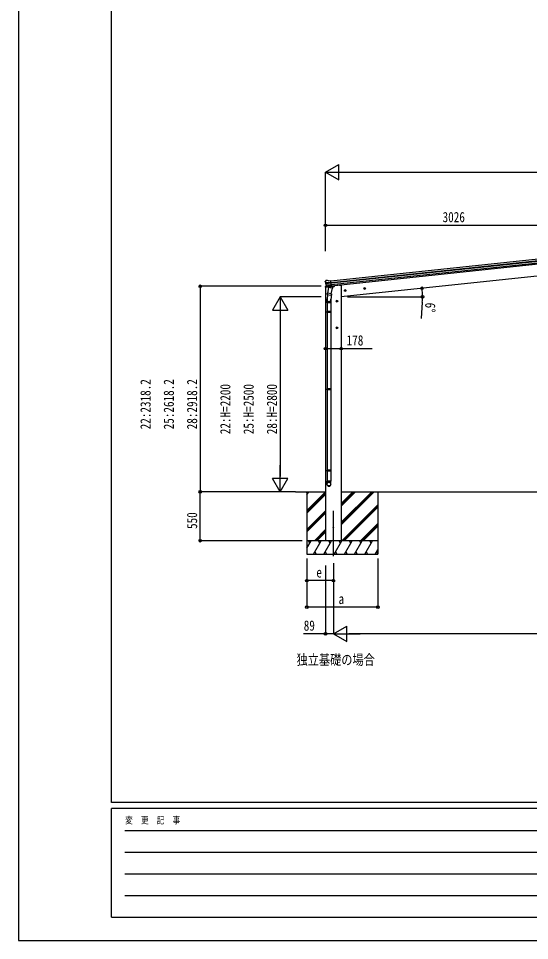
# Model space of a CAD drawing. Units: millimetres, scale not verified. Extents: x -14718 to 14718, y -10395 to 10395.
# Drawn here: x -14718 to -8956, y -10395 to 0 of the extents above; entities that cross this region are included whole.
import ezdxf
from ezdxf.enums import TextEntityAlignment as Align

# ---------------------------------------------------------------- set-up
doc = ezdxf.new("R2010")
doc.units = ezdxf.units.MM
doc.header["$LTSCALE"] = 50
for name, color, linetype in [('0-2_USER1', 3, 'Continuous'), ('0-3_YKK_12', 2, 'Continuous'), ('0-4_YKK_13', 4, 'Continuous'), ('0-5_YKK_A1', 4, 'Continuous'), ('0-6_YKK_D', 6, 'Continuous'), ('0-7_YKK_ZWAK', 7, 'Continuous')]:
    doc.layers.add(name, color=color, linetype=linetype)
doc.styles.add('ＭＳ ゴシック', font='')
doc.styles.get('ＭＳ ゴシック').set_extended_font_data('MS Gothic')

msp = doc.modelspace()

# ---------------------------------------------------------------- linework, layer by layer
at = {"layer": '0-3_YKK_12'}
msp.add_line((-11167.43, -6060.38), (-11167.43, -5549.38), dxfattribs=at)
at = {"layer": '0-4_YKK_13'}
for p, q in [((-11258.35, -2965.36), (-11258.43, -2963.49)), ((-11257.06, -2960.59), (-11257.76, -2961.45)), ((-11253.57, -2956.27), (-11257.06, -2960.59)), ((-11193.96, -2975.33), (-11253.69, -2981.6)), ((-11253.57, -2956.27), (-11253.56, -2956.27)), ((-11252.94, -2987.44), (-11193.34, -2981.18)), ((-11250.21, -2954.45), (-11250.2, -2954.45)), ((-11235.43, -3023), (-11249.13, -3007.25)), ((-11248.64, -3003.66), (-11191.61, -2997.66)), ((-11234.49, -3022.36), (-11247.54, -3006.43)), ((-11246.31, -3007.93), (-11191.14, -3002.13)), ((-11222.64, -2957.58), (-11196.11, -2954.8)), ((-11189.33, -3019.35), (-11196.11, -2954.8)), ((-11153.04, -3012.55), (-11153.46, -3015.78)), ((-11260.01, -3024.1), (-11260.91, -3030.93)), ((-11260.91, -3030.93), (-11223.47, -3027)), ((-11238.46, -3019.52), (-11257.35, -3021.51)), ((-11233.02, -3112.27), (-11238.58, -3167.99)), ((-11237.91, -3109.23), (-11235.42, -3096.98)), ((-11237.69, -3110.63), (-11237.69, -3110.62)), ((-11236.36, -3111.59), (-11195.4, -3119.92)), ((-11222.07, -3031.32), (-11235.43, -3096.98)), ((-11190.55, -3106.11), (-11235.43, -3096.98)), ((-11225.13, -3023.11), (-11232.82, -3023.92)), ((-11232.73, -3023.68), (-11189.35, -3019.12)), ((-11232.05, -3022.96), (-11230.49, -3022.8)), ((-11230.49, -3022.8), (-11192.95, -3018.85)), ((-11228.7, -3023.26), (-11228.84, -3023.99)), ((-11228.23, -3025.12), (-11203.48, -3034.87)), ((-11224.86, -3023.18), (-11225.13, -3023.11)), ((-11199.53, -3020.51), (-11224.86, -3023.18)), ((-11177.19, -3040.46), (-11222.07, -3031.32)), ((-11219.89, -3028.4), (-11220.55, -3031.63)), ((-11199.09, -3019.88), (-11202.01, -3034.23)), ((-11199.27, -3020.39), (-11199.53, -3020.51)), ((-11189.33, -3019.35), (-11199.27, -3020.39)), ((-11190.11, -3103.97), (-11196.77, -3171.72)), ((-11190.56, -3106.11), (-11193.1, -3118.58)), ((-11192.95, -3018.85), (-11191.38, -3018.69)), ((-11190.55, -3106.11), (-11177.19, -3040.46)), ((-11189.57, -3016.8), (-11188.64, -3016.99)), ((-11188.64, -3016.99), (-11177.44, -3033.92)), ((-11184.72, -3022.92), (-11157.9, -3020.1)), ((-11177.44, -3033.92), (-11178.71, -3040.15)), ((-11240.73, -3205.15), (-11240.73, -3170.8)), ((-11194.73, -3205.15), (-11240.73, -3205.15)), ((-11238.73, -3205.15), (-11238.73, -3301.9)), ((-11196.73, -3205.15), (-11196.73, -3301.9)), ((-11194.73, -3170.5), (-11194.73, -3205.15)), ((-11240.73, -3303.9), (-11239.73, -3301.9)), ((-11194.73, -3303.9), (-11240.73, -3303.9)), ((-11194.73, -3311.9), (-11240.73, -3311.9)), ((-11195.73, -3301.9), (-11239.73, -3301.9)), ((-11195.73, -3313.9), (-11239.73, -3313.9)), ((-11238.73, -3313.9), (-11238.73, -4175.58)), ((-11196.73, -3313.9), (-11196.73, -4175.58)), ((-11194.73, -3303.9), (-11195.73, -3301.9)), ((-11194.73, -3311.9), (-11195.73, -3313.9)), ((-11194.73, -3303.9), (-11194.73, -3311.9)), ((-11240.73, -4177.58), (-11239.73, -4175.58)), ((-11194.73, -4177.58), (-11240.73, -4177.58)), ((-11194.73, -4185.58), (-11240.73, -4185.58)), ((-11195.73, -4175.58), (-11239.73, -4175.58)), ((-11195.73, -4187.58), (-11239.73, -4187.58)), ((-11238.73, -4187.58), (-11238.73, -5093.27)), ((-11196.73, -4187.58), (-11196.73, -5093.27)), ((-11194.73, -4177.58), (-11195.73, -4175.58)), ((-11194.73, -4185.58), (-11195.73, -4187.58)), ((-11194.73, -4177.58), (-11194.73, -4185.58)), ((-11240.73, -5095.27), (-11239.73, -5093.27)), ((-11195.73, -5093.27), (-11239.73, -5093.27)), ((-11194.73, -5095.27), (-11195.73, -5093.27)), ((-11194.73, -5095.27), (-11240.73, -5095.27)), ((-11194.73, -5103.27), (-11240.73, -5103.27)), ((-11195.73, -5105.27), (-11239.73, -5105.27)), ((-11238.73, -5105.27), (-11238.73, -5215.27)), ((-11196.73, -5105.27), (-11196.73, -5215.27)), ((-11194.73, -5103.27), (-11195.73, -5105.27)), ((-11194.73, -5095.27), (-11194.73, -5103.27)), ((-11240.73, -5249.41), (-11240.73, -5215.27)), ((-11194.73, -5215.27), (-11240.73, -5215.27)), ((-11194.73, -5249.41), (-11194.73, -5215.27))]:
    msp.add_line(p, q, dxfattribs=at)
for points in [[(-11236.72, -2953.03), (-11236.72, -2953.03), (-11250.2, -2954.45)], [(-11222.64, -2957.58), (-11235.43, -2953.18), (-11235.43, -2953.18)], [(-11240.73, -3303.9), (-11240.73, -3311.9), (-11239.73, -3313.9)], [(-11240.73, -4177.58), (-11240.73, -4185.58), (-11239.73, -4187.58)], [(-11240.73, -5095.27), (-11240.73, -5103.27), (-11239.73, -5105.27)]]:
    msp.add_lwpolyline(points, dxfattribs=at)
msp.add_circle((-11167.43, -5737.5), 4.5, dxfattribs=at)
for centre, radius, start, end in [((-11057.46, -2944.24), 202, 186, 197.86084), ((-11064.52, -2946.29), 192.44, 185.42422, 190.5729), ((-11298.42, -2988.95), 45.32, 6.35482, 9.32878), ((-11249.68, -2959.42), 5, 96.04426, 140.95574), ((-11255.72, -2987.81), 2.74, 7.56588, 12.97849), ((-11252.85, -2988.79), 1.35, 94.08073, 96.8395), ((-11057.46, -2944.24), 200.2, 192.46117, 197.79991), ((-11246.87, -3005.28), 3, 197.86084, 221), ((-11245.22, -3004.53), 3, 197.79991, 219.30889), ((-11236.41, -2956.01), 3, 71.02369, 95.97631), ((-11257.04, -3024.49), 3, 96, 172.5), ((-11236.01, -3109.65), 1.95, 167.54017, 209.97766), ((-11235.96, -3109.63), 2, 209.90962, 258.5), ((-11233.17, -3021.04), 2.99, 220.99261, 266.7283), ((-11232.11, -3022.46), 0.5, 240.73754, 276), ((-11229.19, -3023.16), 0.5, 348.5, 96), ((-11227.86, -3024.19), 1, 168.5, 248.5), ((-11203, -3033.96), 1.03, 242.53897, 344.46569), ((-11198.5, -3020.04), 0.604, 93.09842, 164.70595), ((-11191.44, -3018.19), 0.5, 276, 311.26246), ((-11158.42, -3015.13), 5, 276, 352.5), ((-11210.73, -3170.8), 30, 177.45142, 180), ((-11195, -3117.96), 2, 258.5, 341.96843)]:
    msp.add_arc(centre, radius, start, end, dxfattribs=at)
for centre, major_axis, ratio, start_param, end_param in [((-11255.43, -2963.34), (1.9, 2.34), 0.995767, 1.57079633, 2.29721369), ((-11251.88, -2958.96), (-5.48, -2.51), 0.24881, 5.81908147, 5.82260033), ((-11256.22, -2964.5), (-0.38, 5.97), 0.020485, 4.7140547, 5.61175327), ((-11055.15, -2966.19), (-20.92, 199.05), 0.994373, 1.55543171, 1.57180637), ((-11235.48, -3020.96), (-1.71, 2.84), 0.040856, 4.14156042, 4.16968179), ((-11233.04, -3020.7), (-0.51, 2.96), 0.642905, 2.07925734, 3.03724699), ((-11233.08, -3020.81), (-3.02, -2.79), 0.650902, 0.95422993, 1.02704053), ((-11233.13, -3020.93), (-1.1, -2.8), 0.997631, 0.39023689, 0.47899483), ((-11217.73, -3170.5), (23, 0), 0.996195, 2.62193603, 6.60747969), ((-11217.73, -3170.5), (21, 0), 0.996195, 3.02154981, 6.2247991), ((-11217.73, -5247.67), (-23, 0), 0.996195, 3.14159265, 6.28318531), ((-11217.73, -5249.41), (-23, 0), 0.996195, 3.14159265, 6.28318531), ((-11217.73, -5249.41), (0, -23.43), 0.981806, 4.71238898, 7.85398163)]:
    msp.add_ellipse(centre, major_axis=major_axis, ratio=ratio, start_param=start_param, end_param=end_param, dxfattribs=at)
msp.add_ellipse((-11217.73, -5249.41), major_axis=(21, 0), ratio=0.996195, dxfattribs=at)
at = {"layer": '0-5_YKK_A1'}
for p, q in [((-11195.9, -2956.79), (-8291.82, -2651.55)), ((-11193.92, -2975.68), (-8289.83, -2670.45)), ((-11193.49, -2979.86), (-8289.4, -2674.63)), ((-11191.39, -2999.72), (-8287.31, -2694.49)), ((-8285.55, -2711.22), (-11189.63, -3016.46)), ((-11097.44, -3007), (-11153.08, -3012.85)), ((-11097.44, -3007), (-11078.44, -3007)), ((-11078.44, -3007), (-11078.44, -5887.5)), ((-11256.44, -3030.46), (-11256.44, -5887.5)), ((-11024.59, -3066.58), (-11044.48, -3068.67)), ((-11035.32, -3060.16), (-11041.39, -3064.57)), ((-11041.39, -3064.57), (-11040.6, -3072.04)), ((-11040.6, -3072.04), (-11033.75, -3075.09)), ((-11033.49, -3077.57), (-11035.58, -3057.68)), ((-11028.46, -3063.21), (-11035.32, -3060.16)), ((-10805.8, -3043.58), (-10825.69, -3045.67)), ((-10816.53, -3037.16), (-10822.6, -3041.58)), ((-10822.6, -3041.58), (-10821.82, -3049.04)), ((-10821.82, -3049.04), (-10814.96, -3052.09)), ((-10814.7, -3054.57), (-10816.79, -3034.68)), ((-10809.67, -3040.22), (-10816.53, -3037.16)), ((-11117.47, -3187.5), (-11137.47, -3187.5)), ((-11127.47, -3179.99), (-11133.97, -3183.75)), ((-11133.97, -3183.75), (-11133.97, -3191.25)), ((-11133.97, -3191.25), (-11127.47, -3195.01)), ((-11127.47, -3197.5), (-11127.47, -3177.5)), ((-11120.97, -3183.75), (-11127.47, -3179.99)), ((-11117.51, -3487.56), (-11137.51, -3487.56)), ((-11127.51, -3480.05), (-11134.01, -3483.81)), ((-11134.01, -3483.81), (-11134.01, -3491.31)), ((-11134.01, -3491.31), (-11127.51, -3495.06)), ((-11127.51, -3497.56), (-11127.51, -3477.56)), ((-11121.01, -3483.81), (-11127.51, -3480.05)), ((-11594.26, -5337.5), (-11256.44, -5337.5)), ((-11467.43, -5337.5), (-11467.43, -6037.5)), ((-11467.43, -5364.88), (-11440.05, -5337.5)), ((-11467.43, -5350.74), (-11454.19, -5337.5)), ((-11467.43, -5548.73), (-11256.44, -5337.73)), ((-11467.43, -5562.87), (-11256.44, -5351.88)), ((-11467.43, -5577.01), (-11256.44, -5366.02)), ((-11078.44, -5337.5), (-5365.61, -5337.5)), ((-11078.44, -5708.52), (-10707.42, -5337.5)), ((-11078.44, -5680.23), (-10735.7, -5337.5)), ((-11078.44, -5694.37), (-10721.56, -5337.5)), ((-11078.44, -5496.39), (-10919.55, -5337.5)), ((-11078.44, -5482.24), (-10933.69, -5337.5)), ((-11078.44, -5468.1), (-10947.83, -5337.5)), ((-10667.43, -5337.5), (-10667.43, -6037.5)), ((-11073.57, -5887.5), (-10667.43, -5481.36)), ((-11059.43, -5887.5), (-10667.43, -5495.5)), ((-11467.43, -5760.86), (-11256.44, -5549.87)), ((-11467.43, -5775), (-11256.44, -5564.01)), ((-11467.43, -5789.14), (-11256.44, -5578.15)), ((-11045.29, -5887.5), (-10667.43, -5509.65)), ((-10861.44, -5887.5), (-10667.43, -5693.49)), ((-10847.3, -5887.5), (-10667.43, -5707.63)), ((-11381.94, -5887.5), (-11256.44, -5762)), ((-11367.8, -5887.5), (-11256.44, -5776.14)), ((-11353.65, -5887.5), (-11256.44, -5790.28)), ((-10833.15, -5887.5), (-10667.43, -5721.78)), ((-10667.43, -5887.5), (-11467.43, -5887.5)), ((-11467.43, -5971.33), (-11419.03, -5887.5)), ((-11434.03, -5913.48), (-11449.03, -5887.5)), ((-11390.16, -6037.5), (-11303.56, -5887.5)), ((-11318.56, -5913.48), (-11333.56, -5887.5)), ((-11274.69, -6037.5), (-11188.09, -5887.5)), ((-11203.09, -5913.48), (-11218.09, -5887.5)), ((-11159.22, -6037.5), (-11072.62, -5887.5)), ((-11087.62, -5913.48), (-11102.62, -5887.5)), ((-11043.75, -6037.5), (-10957.15, -5887.5)), ((-10972.15, -5913.48), (-10987.15, -5887.5)), ((-10928.28, -6037.5), (-10841.68, -5887.5)), ((-10871.68, -5887.5), (-10856.68, -5913.48)), ((-10812.81, -6037.5), (-10726.21, -5887.5)), ((-10741.21, -5913.48), (-10756.21, -5887.5)), ((-11375.17, -6011.52), (-11360.17, -6037.5)), ((-11259.69, -6011.52), (-11244.69, -6037.5)), ((-11144.22, -6011.52), (-11129.23, -6037.5)), ((-11028.75, -6011.52), (-11013.76, -6037.5)), ((-10913.28, -6011.52), (-10898.29, -6037.5)), ((-10797.81, -6011.52), (-10782.82, -6037.5)), ((-10697.34, -6037.5), (-10667.43, -5985.69)), ((-10682.34, -6011.52), (-10667.43, -6037.35)), ((-11467.43, -6037.5), (-10667.43, -6037.5))]:
    msp.add_line(p, q, dxfattribs=at)
for points in [[(-8268.63, -2805.97), (-8264.87, -2841.78), (-11078.44, -3137.5)], [(-11033.75, -3075.09), (-11027.67, -3070.68), (-11028.46, -3063.21)], [(-10814.96, -3052.09), (-10808.89, -3047.68), (-10809.67, -3040.22)], [(-11127.47, -3195.01), (-11120.97, -3191.25), (-11120.97, -3183.75)], [(-11127.51, -3495.06), (-11121.01, -3491.31), (-11121.01, -3483.81)]]:
    msp.add_lwpolyline(points, dxfattribs=at)
for centre, radius in [((-11034.53, -3067.62), 8.5), ((-11034.53, -3067.62), 7.7), ((-11034.53, -3067.62), 6.5), ((-10815.74, -3044.63), 8.5), ((-10815.74, -3044.63), 7.7), ((-10815.74, -3044.63), 6.5), ((-11127.47, -3187.5), 8.5), ((-11127.47, -3187.5), 7.7), ((-11127.47, -3187.5), 6.5), ((-11127.51, -3487.56), 8.5), ((-11127.51, -3487.56), 7.7), ((-11127.51, -3487.56), 6.5)]:
    msp.add_circle(centre, radius, dxfattribs=at)
at = {"layer": '0-6_YKK_D'}
for p, q in [((-11256.31, -1732.44), (-11104.76, -1644.94)), ((-11104.76, -1819.94), (-11104.76, -1644.94)), ((-11256.31, -2621.97), (-11256.31, -1731.44)), ((-11256.31, -1732.44), (-11104.76, -1819.94)), ((-11256.31, -1732.44), (-10953.2, -1732.44)), ((-11081.31, -1732.44), (-5362.93, -1732.44)), ((-11256.31, -2621.97), (-11256.31, -2331.44)), ((-8230.12, -2332.44), (-11256.31, -2332.44)), ((-11306.41, -3019.3), (-12668.43, -3019.3)), ((-12667.43, -3019.3), (-12667.43, -5337.5)), ((-11767.43, -3137.5), (-11854.93, -3289.05)), ((-11304.71, -3137.5), (-11768.43, -3137.5)), ((-11767.43, -3137.5), (-11679.93, -3289.05)), ((-11767.43, -3137.5), (-11767.43, -3440.61)), ((-11007.81, -3137.89), (-10162.32, -3137.89)), ((-10165.24, -3197.36), (-10177.33, -3383.77)), ((-11854.93, -3289.05), (-11679.93, -3289.05)), ((-11767.43, -3312.5), (-11767.43, -5162.5)), ((-11767.43, -5337.5), (-11767.43, -5034.39)), ((-11767.43, -5337.5), (-11854.93, -5185.95)), ((-11679.93, -5185.95), (-11854.93, -5185.95)), ((-11767.43, -5337.5), (-11679.93, -5185.95)), ((-11665.46, -5337.5), (-12668.43, -5337.5)), ((-11595.26, -5337.5), (-12668.43, -5337.5)), ((-12667.43, -5887.5), (-12667.43, -5337.5)), ((-11596.26, -5337.5), (-11768.43, -5337.5)), ((-11518.27, -5887.5), (-12668.43, -5887.5)), ((-11467.43, -6087.65), (-11467.43, -6638.5)), ((-11467.43, -6087.65), (-11467.43, -6338.5)), ((-10667.43, -6087.65), (-10667.43, -6638.5)), ((-11256.47, -6167.5), (-11256.47, -6938.5)), ((-11167.47, -6167.5), (-11167.47, -6938.5)), ((-11167.47, -6167.5), (-11167.47, -6938.5)), ((-11167.43, -6139.02), (-11167.43, -6338.5)), ((-11167.43, -6337.5), (-11467.43, -6337.5)), ((-10667.43, -6637.5), (-11467.43, -6637.5)), ((-11167.47, -6937.5), (-11015.92, -6850)), ((-11015.92, -7025), (-11015.92, -6850)), ((-11167.47, -6937.5), (-11015.92, -7025)), ((-11167.47, -6937.5), (-10864.36, -6937.5)), ((-5451.58, -6937.5), (-10992.47, -6937.5))]:
    msp.add_line(p, q, dxfattribs=at)
for points in [[(-11256.47, -3722.05), (-11078.47, -3722.05), (-10731.37, -3722.05)], [(-11167.47, -6937.5), (-11256.47, -6937.5), (-11502.77, -6937.5)]]:
    msp.add_lwpolyline(points, dxfattribs=at)
for centre in [(-11256.31, -2332.44), (-12667.43, -3019.3), (-10168.35, -3041.84), (-10163.32, -3137.89), (-11256.47, -3722.05), (-11078.47, -3722.05), (-12667.43, -5337.5), (-12667.43, -5337.5), (-12667.43, -5887.5), (-11467.43, -6337.5), (-11167.43, -6337.5), (-11467.43, -6637.5), (-10667.43, -6637.5), (-11256.47, -6937.5)]:
    msp.add_circle(centre, 14.88, dxfattribs=at)
for start, end in [(0, 6), (356.28919, 0)]:
    msp.add_arc((-11082.17, -3137.89), 918.85, start, end, dxfattribs=at)
at = {"layer": '0-7_YKK_ZWAK'}
for p, q in [((-13667.43, -8837.5), (-13667.43, 9712.5)), ((13632.57, -8837.5), (-13667.43, -8837.5)), ((-4567.43, -8907.5), (-13667.43, -8907.5)), ((-13667.43, -10132.5), (-13667.43, -8907.5)), ((-13518.68, -9152.5), (-4742.43, -9152.5)), ((-13518.68, -9397.5), (-4742.43, -9397.5)), ((-13518.68, -9642.5), (-4742.43, -9642.5)), ((-13518.68, -9887.5), (-4742.43, -9887.5)), ((-13667.43, -10132.5), (-4567.43, -10132.5))]:
    msp.add_line(p, q, dxfattribs=at)
msp.add_lwpolyline([(-14717.5, -10395), (14717.5, -10395), (14717.5, 10395), (-14717.5, 10395)], close=True, dxfattribs=at)

# ---------------------------------------------------------------- texts
at = {"layer": '0-2_USER1', "style": 'ＭＳ ゴシック', "width": 0.8}
msp.add_text('独立基礎の場合', height=115.5, dxfattribs=at).set_placement((-11582.5, -7321.5), align=Align.BOTTOM_LEFT)
at = {"layer": '0-6_YKK_D', "style": 'ＭＳ ゴシック', "width": 0.8}
for s, p in [('3026', (-9936.42, -2331.44)), ('178', (-11017.97, -3721.05)), ('e', (-11359.43, -6336.5)), ('a', (-11109.43, -6636.5)), ('89', (-11501.77, -6936.5))]:
    msp.add_text(s, height=115.5, dxfattribs=at).set_placement(p, align=Align.BOTTOM_LEFT)
for s, rotation, p in [('6°', 266.289, (-10164.31, -3198.42)), ('22:2318.2', 90, (-13193.43, -4632)), ('25:2618.2', 90, (-12930.93, -4632)), ('28:2918.2', 90, (-12668.43, -4632)), ('22:H=2200', 90, (-12293.43, -4686.9)), ('25:H=2500', 90, (-12030.93, -4686.9)), ('28:H=2800', 90, (-11768.43, -4686.9)), ('550', 90, (-12668.43, -5755.3))]:
    msp.add_text(s, height=115.5, rotation=rotation, dxfattribs=at).set_placement(p, align=Align.BOTTOM_LEFT)
at = {"layer": '0-7_YKK_ZWAK', "style": 'ＭＳ ゴシック', "width": 0.8}
msp.add_text('変  更  記  事', height=76.98, dxfattribs=at).set_placement((-13514.59, -9100), align=Align.BOTTOM_LEFT)

doc.saveas('drawing.dxf')
